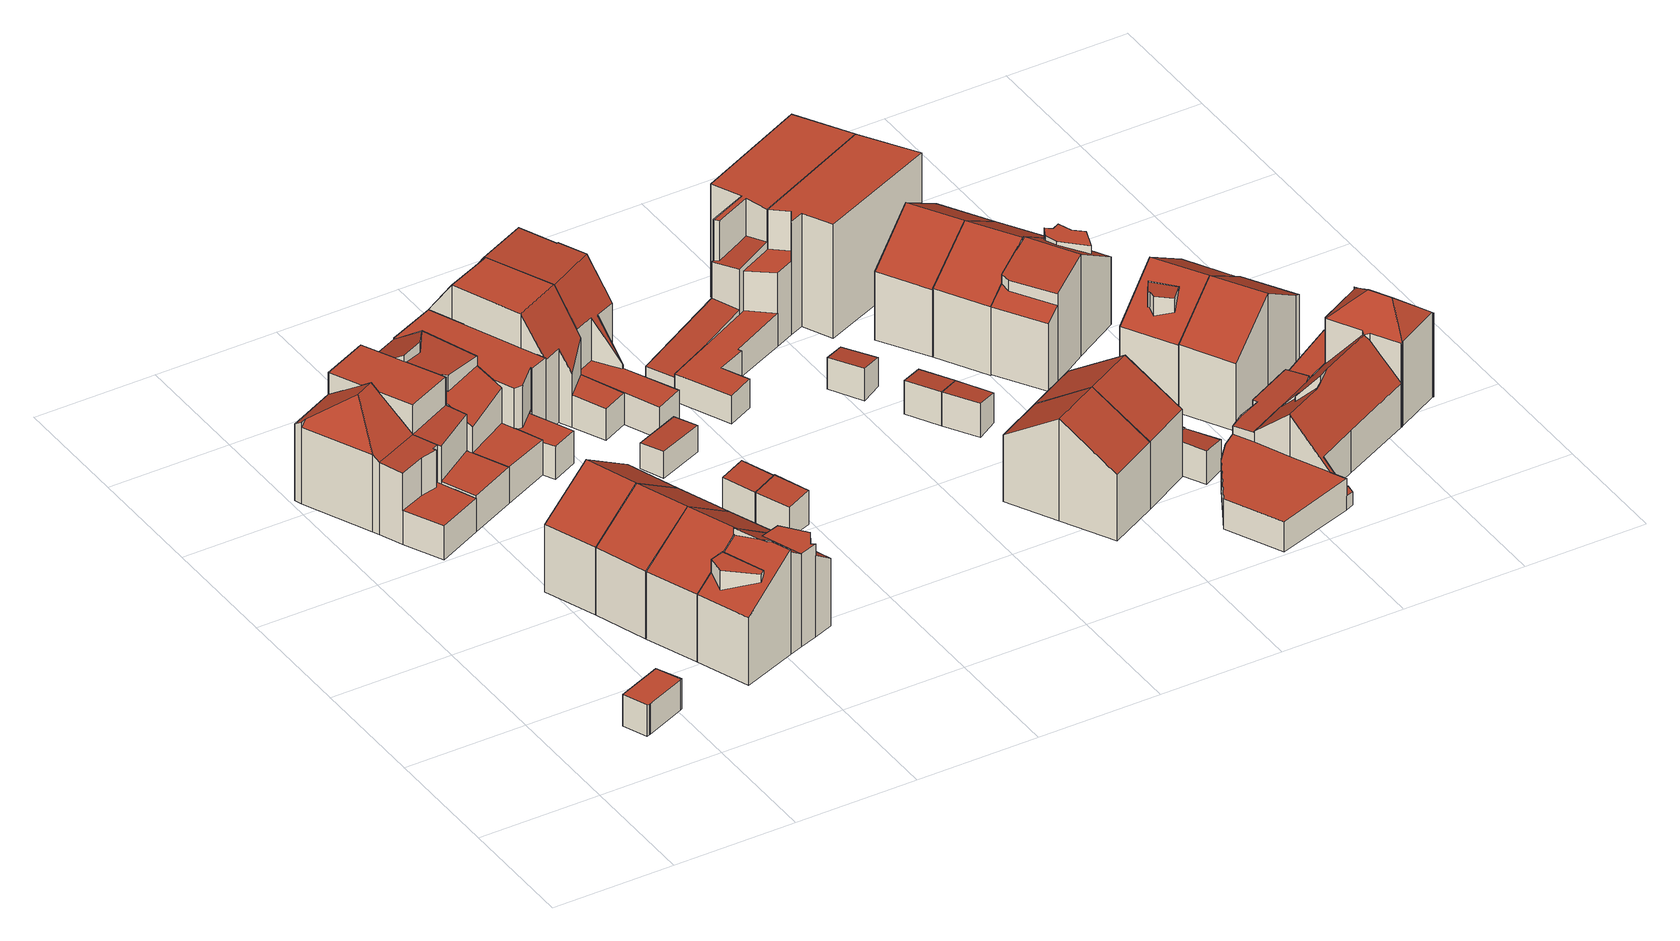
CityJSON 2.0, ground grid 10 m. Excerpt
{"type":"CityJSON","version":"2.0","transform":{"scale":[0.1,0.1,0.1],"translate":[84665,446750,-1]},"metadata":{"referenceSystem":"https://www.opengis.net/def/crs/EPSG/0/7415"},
"CityObjects":{
"building1":{"type":"Building","attributes":{"b3_dak_type":"horizontal","b3_h_dak_50p":2.85,"b3_h_dak_70p":2.86,"b3_h_dak_max":2.98,"b3_h_dak_min":2.68,"b3_h_maaiveld":0.184,"b3_kas_warenhuis":false,"b3_mutatie_ahn3_ahn4":false,"b3_opp_buitenmuur":33.25,"b3_opp_dak_plat":8.88,"b3_opp_dak_schuin":0,"b3_opp_grond":8.91,"b3_opp_scheidingsmuur":0,"b3_reconstructie_onvolledig":false,"b3_rmse_lod12":0.0403,"b3_rmse_lod13":0.0403,"b3_rmse_lod22":0.0388,"b3_val3dity_lod12":"[]","b3_val3dity_lod13":"[]","b3_val3dity_lod22":"[]","b3_volume_lod12":23.8,"b3_volume_lod13":23.8,"b3_volume_lod22":23.7,"geconstateerd":false,"oorspronkelijkbouwjaar":2006,"status":"Pand in gebruik"},"children":["building1-1"]},
"building1-1":{"type":"BuildingPart","parents":["building1"],"geometry":[{"type":"Solid","lod":"2.2","boundaries":[[[[0,1,2,3,4,5,6]],[[7,1,0,8]],[[8,0,6,9]],[[9,6,5,10]],[[10,5,4,11]],[[12,2,1,7]],[[11,4,3,13]],[[13,3,2,12]],[[13,12,7,8,9,10,11]]]],"semantics":{"surfaces":[{"type":"GroundSurface"},{"type":"WallSurface","on_footprint_edge":true},{"type":"RoofSurface"}],"values":[[0,1,1,1,1,1,1,1,2]]}}]},
"building2":{"type":"Building","attributes":{"b3_bag_bag_overlap":0,"b3_bouwlagen":2,"b3_dak_type":"slanted","b3_h_dak_50p":6.04,"b3_h_dak_70p":7.02,"b3_h_dak_max":8.99,"b3_h_dak_min":0.06,"b3_h_maaiveld":-0.164,"b3_kas_warenhuis":false,"b3_mutatie_ahn3_ahn4":false,"b3_opp_buitenmuur":60.5,"b3_opp_dak_plat":22.87,"b3_opp_dak_schuin":39.51,"b3_opp_grond":53.16,"b3_opp_scheidingsmuur":141.49,"b3_reconstructie_onvolledig":false,"b3_rmse_lod12":2.63,"b3_rmse_lod13":0.936,"b3_rmse_lod22":0.358,"b3_val3dity_lod12":"[]","b3_val3dity_lod13":"[]","b3_val3dity_lod22":"[]","b3_volume_lod12":389.96,"b3_volume_lod13":339.2,"b3_volume_lod22":320.71,"geconstateerd":false,"oorspronkelijkbouwjaar":1906,"status":"Pand in gebruik"},"children":["building2-1"]},
"building2-1":{"type":"BuildingPart","parents":["building2"],"geometry":[{"type":"Solid","lod":"2.2","boundaries":[[[[14,15,16,17,18,19,20,21,22,23,24]],[[25,16,15,26]],[[27,19,18,28]],[[28,18,17,29,30]],[[31,22,21,32]],[[33,23,22,31]],[[34,24,23,33]],[[35,20,19,27]],[[32,21,20,35,36]],[[29,17,16,25]],[[37,38,39,40]],[[41,42,43,44]],[[44,43,14,24,34]],[[36,35,45]],[[30,29,38,37]],[[40,39,42,41]],[[26,15,14,43]],[[45,35,27,46]],[[46,27,28,34,33]],[[45,46,33,31,32,36]],[[40,41,44,34,28,30,37]],[[26,43,42,39,38,29,25]]]],"semantics":{"surfaces":[{"type":"GroundSurface"},{"type":"WallSurface","on_footprint_edge":true},{"type":"WallSurface","on_footprint_edge":false},{"type":"RoofSurface"}],"values":[[0,1,1,1,1,1,1,1,1,1,2,2,1,2,2,2,1,3,3,3,3,3]]}}]},
"building3":{"type":"Building","attributes":{"b3_bag_bag_overlap":0,"b3_bouwlagen":3,"b3_dak_type":"slanted","b3_h_dak_50p":8.05,"b3_h_dak_70p":8.43,"b3_h_dak_max":9.01,"b3_h_dak_min":2.65,"b3_h_maaiveld":-0.17,"b3_kas_warenhuis":false,"b3_mutatie_ahn3_ahn4":false,"b3_opp_buitenmuur":84.27,"b3_opp_dak_plat":52.57,"b3_opp_dak_schuin":0.02,"b3_opp_grond":52.58,"b3_opp_scheidingsmuur":157.45,"b3_reconstructie_onvolledig":false,"b3_rmse_lod12":3.12,"b3_rmse_lod13":1.03,"b3_rmse_lod22":0.39,"b3_val3dity_lod12":"[]","b3_val3dity_lod13":"[]","b3_val3dity_lod22":"[]","b3_volume_lod12":452.33,"b3_volume_lod13":375.53,"b3_volume_lod22":353.62,"geconstateerd":false,"oorspronkelijkbouwjaar":1906,"status":"Pand in gebruik"},"children":["building3-1"]},
"building3-1":{"type":"BuildingPart","parents":["building3"],"geometry":[{"type":"Solid","lod":"2.2","boundaries":[[[[47,24,22,48,49,50,51,15]],[[52,15,51,53]],[[34,24,47,54,55]],[[55,54,56,57]],[[58,48,22,59]],[[59,22,24,34,60]],[[60,34,61,62]],[[53,51,50,56]],[[54,47,15,52]],[[62,61,63,64]],[[64,63,49,48,58]],[[57,56,50,49,63]],[[54,52,53,56]],[[64,58,59,60,62]],[[57,63,61,34,55]]]],"semantics":{"surfaces":[{"type":"GroundSurface"},{"type":"WallSurface","on_footprint_edge":true},{"type":"WallSurface","on_footprint_edge":false},{"type":"RoofSurface"}],"values":[[0,1,1,2,1,1,2,1,1,2,1,1,3,3,3]]}}]},
"building4":{"type":"Building","attributes":{"b3_bag_bag_overlap":0,"b3_bouwlagen":3,"b3_dak_type":"slanted","b3_h_dak_50p":7.47,"b3_h_dak_70p":8.12,"b3_h_dak_max":9.07,"b3_h_dak_min":5.94,"b3_h_maaiveld":0.174,"b3_kas_warenhuis":false,"b3_mutatie_ahn3_ahn4":false,"b3_opp_buitenmuur":121.78,"b3_opp_dak_plat":0,"b3_opp_dak_schuin":51.28,"b3_opp_grond":42.82,"b3_opp_scheidingsmuur":68.34,"b3_reconstructie_onvolledig":false,"b3_rmse_lod12":1.06,"b3_rmse_lod13":1.06,"b3_rmse_lod22":0.027,"b3_val3dity_lod12":"[]","b3_val3dity_lod13":"[]","b3_val3dity_lod22":"[]","b3_volume_lod12":338.82,"b3_volume_lod13":338.82,"b3_volume_lod22":313.89,"geconstateerd":false,"oorspronkelijkbouwjaar":1981,"status":"Pand in gebruik"},"children":["building4-1"]},
"building4-1":{"type":"BuildingPart","parents":["building4"],"geometry":[{"type":"Solid","lod":"2.2","boundaries":[[[[65,66,67,68,69,70]],[[71,68,67,72]],[[72,67,66,73]],[[74,65,70,75]],[[76,69,68,71]],[[75,70,69,76]],[[73,66,65,74]],[[73,76,71,72]],[[76,73,74,75]]]],"semantics":{"surfaces":[{"type":"GroundSurface"},{"type":"WallSurface","on_footprint_edge":true},{"type":"RoofSurface"}],"values":[[0,1,1,1,1,1,1,2,2]]}}]},
"building5":{"type":"Building","attributes":{"b3_bag_bag_overlap":0,"b3_bouwlagen":3,"b3_dak_type":"slanted","b3_h_dak_50p":7.49,"b3_h_dak_70p":8.13,"b3_h_dak_max":9.08,"b3_h_dak_min":5.9,"b3_h_maaiveld":0.19,"b3_kas_warenhuis":false,"b3_mutatie_ahn3_ahn4":false,"b3_opp_buitenmuur":52.97,"b3_opp_dak_plat":0,"b3_opp_dak_schuin":51.27,"b3_opp_grond":42.82,"b3_opp_scheidingsmuur":136.61,"b3_reconstructie_onvolledig":false,"b3_rmse_lod12":1.08,"b3_rmse_lod13":1.08,"b3_rmse_lod22":0.0274,"b3_val3dity_lod12":"[]","b3_val3dity_lod13":"[]","b3_val3dity_lod22":"[]","b3_volume_lod12":339.12,"b3_volume_lod13":339.12,"b3_volume_lod22":313.01,"geconstateerd":false,"oorspronkelijkbouwjaar":1981,"status":"Pand in gebruik"},"children":["building5-1"]},
"building5-1":{"type":"BuildingPart","parents":["building5"],"geometry":[{"type":"Solid","lod":"2.2","boundaries":[[[[77,78,70,69,68,79]],[[80,79,68,71]],[[71,68,69,76]],[[75,70,78,81]],[[76,69,70,75]],[[81,78,77,82]],[[82,77,79,80]],[[81,82,76,75]],[[82,80,71,76]]]],"semantics":{"surfaces":[{"type":"GroundSurface"},{"type":"WallSurface","on_footprint_edge":true},{"type":"RoofSurface"}],"values":[[0,1,1,1,1,1,1,2,2]]}}]},
"building6":{"type":"Building","attributes":{"b3_bag_bag_overlap":0,"b3_bouwlagen":3,"b3_dak_type":"slanted","b3_h_dak_50p":7.55,"b3_h_dak_70p":8.15,"b3_h_dak_max":9.09,"b3_h_dak_min":5.95,"b3_h_maaiveld":0.201,"b3_kas_warenhuis":false,"b3_mutatie_ahn3_ahn4":false,"b3_opp_buitenmuur":53.12,"b3_opp_dak_plat":0,"b3_opp_dak_schuin":51.29,"b3_opp_grond":42.82,"b3_opp_scheidingsmuur":136.39,"b3_reconstructie_onvolledig":false,"b3_rmse_lod12":1.08,"b3_rmse_lod13":1.08,"b3_rmse_lod22":0.0277,"b3_val3dity_lod12":"[]","b3_val3dity_lod13":"[]","b3_val3dity_lod22":"[]","b3_volume_lod12":340.23,"b3_volume_lod13":340.23,"b3_volume_lod22":312.98,"geconstateerd":false,"oorspronkelijkbouwjaar":1981,"status":"Pand in gebruik"},"children":["building6-1"]},
"building6-1":{"type":"BuildingPart","parents":["building6"],"geometry":[{"type":"Solid","lod":"2.2","boundaries":[[[[78,77,79,83,84,85]],[[86,83,79,80]],[[80,79,77,82]],[[81,78,85,87]],[[88,84,83,86]],[[87,85,84,88]],[[82,77,78,81]],[[82,88,86,80]],[[88,82,81,87]]]],"semantics":{"surfaces":[{"type":"GroundSurface"},{"type":"WallSurface","on_footprint_edge":true},{"type":"RoofSurface"}],"values":[[0,1,1,1,1,1,1,2,2]]}}]},
"building7":{"type":"Building","attributes":{"b3_bag_bag_overlap":0,"b3_bouwlagen":3,"b3_dak_type":"slanted","b3_h_dak_50p":8.18,"b3_h_dak_70p":8.24,"b3_h_dak_max":9.08,"b3_h_dak_min":5.95,"b3_h_maaiveld":0.225,"b3_kas_warenhuis":false,"b3_mutatie_ahn3_ahn4":false,"b3_opp_buitenmuur":137.54,"b3_opp_dak_plat":12.6,"b3_opp_dak_schuin":45.68,"b3_opp_grond":42.96,"b3_opp_scheidingsmuur":68.12,"b3_reconstructie_onvolledig":false,"b3_rmse_lod12":1.04,"b3_rmse_lod13":1.04,"b3_rmse_lod22":0.121,"b3_val3dity_lod12":"[]","b3_val3dity_lod13":"[]","b3_val3dity_lod22":"[]","b3_volume_lod12":344.14,"b3_volume_lod13":344.14,"b3_volume_lod22":322.99,"geconstateerd":false,"oorspronkelijkbouwjaar":1981,"status":"Pand in gebruik"},"children":["building7-1"]},
"building7-1":{"type":"BuildingPart","parents":["building7"],"geometry":[{"type":"Solid","lod":"2.2","boundaries":[[[[89,90,85,91,92,93,83,94,95,96]],[[97,90,89,98,99]],[[100,101,92,91,102,103]],[[104,93,92,101]],[[105,106,107,108]],[[87,85,90,97]],[[109,94,83,86]],[[110,95,94,109]],[[98,89,96,111]],[[111,96,95,110,112]],[[113,114,115]],[[116,104,115]],[[108,107,117,118]],[[86,83,93,104,116]],[[103,102,106,105]],[[102,91,85,87]],[[99,98,114,113]],[[118,117,101,100]],[[119,120,121]],[[112,110,122,123]],[[123,122,124,125]],[[125,124,120,119]],[[111,121,120,124,122,110,109,86,116,115,114,98]],[[101,117,107,106,102,87,97,99,113,115,104]],[[118,100,103,105,108]],[[121,111,112,123,125,119]]]],"semantics":{"surfaces":[{"type":"GroundSurface"},{"type":"WallSurface","on_footprint_edge":true},{"type":"WallSurface","on_footprint_edge":false},{"type":"RoofSurface"}],"values":[[0,1,1,1,2,1,1,1,1,1,2,2,2,1,2,1,2,2,2,2,2,2,3,3,3,3]]}}]},
"building8":{"type":"Building","attributes":{"b3_bag_bag_overlap":0,"b3_bouwlagen":3,"b3_dak_type":"slanted","b3_h_dak_50p":6.95,"b3_h_dak_70p":7.94,"b3_h_dak_max":9.01,"b3_h_dak_min":-0.04,"b3_h_maaiveld":-0.171,"b3_kas_warenhuis":false,"b3_mutatie_ahn3_ahn4":false,"b3_opp_buitenmuur":70.06,"b3_opp_dak_plat":13.61,"b3_opp_dak_schuin":41.9,"b3_opp_grond":52.61,"b3_opp_scheidingsmuur":149.38,"b3_reconstructie_onvolledig":false,"b3_rmse_lod12":2.86,"b3_rmse_lod13":0.984,"b3_rmse_lod22":0.411,"b3_val3dity_lod12":"[]","b3_val3dity_lod13":"[]","b3_val3dity_lod22":"[]","b3_volume_lod12":425.08,"b3_volume_lod13":360.08,"b3_volume_lod22":335.76,"geconstateerd":false,"oorspronkelijkbouwjaar":1906,"status":"Pand in gebruik"},"children":["building8-1"]},
"building8-1":{"type":"BuildingPart","parents":["building8"],"geometry":[{"type":"Solid","lod":"2.2","boundaries":[[[[126,127,128,129,130,51,131,132,133,48]],[[53,51,130,134]],[[135,131,51,53]],[[136,126,48,137]],[[137,48,133,138,139]],[[139,138,140,141]],[[134,130,129,142]],[[143,135,142,144]],[[145,146,147,148]],[[148,147,149,150]],[[141,140,151]],[[146,132,131,135,143]],[[150,149,152,153]],[[144,142,129,128,152]],[[138,133,132,146,145]],[[154,127,126,136]],[[153,152,128,127,154]],[[142,135,53,134]],[[144,152,149,147,146,143]],[[154,136,137,139,141,151]],[[153,154,151,140,138,145,148,150]]]],"semantics":{"surfaces":[{"type":"GroundSurface"},{"type":"WallSurface","on_footprint_edge":true},{"type":"WallSurface","on_footprint_edge":false},{"type":"RoofSurface"}],"values":[[0,1,1,1,1,2,1,2,2,2,2,1,2,1,1,1,1,3,3,3,3]]}}]},
"building9":{"type":"Building","attributes":{"b3_bag_bag_overlap":0,"b3_bouwlagen":2,"b3_dak_type":"multiple horizontal","b3_h_dak_50p":6.38,"b3_h_dak_70p":6.42,"b3_h_dak_max":7.84,"b3_h_dak_min":2.55,"b3_h_maaiveld":-0.168,"b3_kas_warenhuis":false,"b3_mutatie_ahn3_ahn4":false,"b3_opp_buitenmuur":74.34,"b3_opp_dak_plat":51.29,"b3_opp_dak_schuin":0,"b3_opp_grond":51.12,"b3_opp_scheidingsmuur":135.48,"b3_reconstructie_onvolledig":false,"b3_rmse_lod12":1.4,"b3_rmse_lod13":0.196,"b3_rmse_lod22":0.191,"b3_val3dity_lod12":"[]","b3_val3dity_lod13":"[]","b3_val3dity_lod22":"[]","b3_volume_lod12":336.6,"b3_volume_lod13":307.06,"b3_volume_lod22":305.46,"geconstateerd":false,"oorspronkelijkbouwjaar":1906,"status":"Pand in gebruik"},"children":["building9-1"]},
"building9-1":{"type":"BuildingPart","parents":["building9"],"geometry":[{"type":"Solid","lod":"2.2","boundaries":[[[[155,156,157,158,159,160,130,161,126]],[[162,156,155,163]],[[164,161,130,165]],[[166,164,167,168]],[[165,130,160,169]],[[169,160,159,170]],[[171,126,161,164,166]],[[170,159,158,172]],[[163,155,126,171]],[[173,174,157,156,162]],[[175,176,174,173]],[[172,158,157,174]],[[168,167,176,175]],[[176,167,164,165,169,170,172,174]],[[168,175,173,162,163,171,166]]]],"semantics":{"surfaces":[{"type":"GroundSurface"},{"type":"WallSurface","on_footprint_edge":true},{"type":"WallSurface","on_footprint_edge":false},{"type":"RoofSurface"}],"values":[[0,1,1,2,1,1,1,1,1,1,2,1,2,3,3]]}}]},
"building10":{"type":"Building","attributes":{"b3_bag_bag_overlap":0,"b3_bouwlagen":3,"b3_dak_type":"slanted","b3_h_dak_50p":9.26,"b3_h_dak_70p":9.39,"b3_h_dak_max":9.59,"b3_h_dak_min":2.42,"b3_h_maaiveld":-0.179,"b3_kas_warenhuis":false,"b3_mutatie_ahn3_ahn4":false,"b3_opp_buitenmuur":89.86,"b3_opp_dak_plat":32.04,"b3_opp_dak_schuin":33.55,"b3_opp_grond":50.25,"b3_opp_scheidingsmuur":164.34,"b3_reconstructie_onvolledig":false,"b3_rmse_lod12":2.77,"b3_rmse_lod13":1.14,"b3_rmse_lod22":0.11,"b3_val3dity_lod12":"[]","b3_val3dity_lod13":"[]","b3_val3dity_lod22":"[]","b3_volume_lod12":480.56,"b3_volume_lod13":428.43,"b3_volume_lod22":395.43,"geconstateerd":false,"oorspronkelijkbouwjaar":1906,"status":"Pand in gebruik"},"children":["building10-1"]},
"building10-1":{"type":"BuildingPart","parents":["building10"],"geometry":[{"type":"Solid","lod":"2.2","boundaries":[[[[177,156,178,179,155,180,181,182,183,184,185,186]],[[187,180,155,163]],[[188,181,180,187]],[[189,186,185,190]],[[191,192,183,182,193]],[[194,184,183,192]],[[190,185,184,194]],[[163,155,179,195]],[[195,179,178,196]],[[197,177,186,189,198]],[[198,189,192,191]],[[193,182,181,188]],[[196,178,156,199]],[[199,156,177,197]],[[195,188,187,163]],[[192,189,190,194]],[[193,188,195,196]],[[199,197,198,191,193,196]]]],"semantics":{"surfaces":[{"type":"GroundSurface"},{"type":"WallSurface","on_footprint_edge":true},{"type":"WallSurface","on_footprint_edge":false},{"type":"RoofSurface"}],"values":[[0,1,1,1,1,1,1,1,1,1,2,1,1,1,3,3,3,3]]}}]},
"building11":{"type":"Building","attributes":{"b3_bag_bag_overlap":0,"b3_dak_type":"horizontal","b3_h_dak_50p":2.91,"b3_h_dak_70p":2.97,"b3_h_dak_max":3.1,"b3_h_dak_min":2.61,"b3_h_maaiveld":0.037,"b3_kas_warenhuis":false,"b3_mutatie_ahn3_ahn4":false,"b3_opp_buitenmuur":22.93,"b3_opp_dak_plat":0,"b3_opp_dak_schuin":6.4,"b3_opp_grond":6.31,"b3_opp_scheidingsmuur":5.89,"b3_reconstructie_onvolledig":false,"b3_rmse_lod12":0.117,"b3_rmse_lod13":0.117,"b3_rmse_lod22":0.0472,"b3_val3dity_lod12":"[]","b3_val3dity_lod13":"[]","b3_val3dity_lod22":"[]","b3_volume_lod12":18.22,"b3_volume_lod13":18.22,"b3_volume_lod22":17.82,"geconstateerd":false,"oorspronkelijkbouwjaar":1981,"status":"Pand in gebruik"},"children":["building11-1"]},
"building11-1":{"type":"BuildingPart","parents":["building11"],"geometry":[{"type":"Solid","lod":"2.2","boundaries":[[[[200,201,202,203]],[[204,202,201,205]],[[206,203,202,204]],[[207,200,203,206]],[[205,201,200,207]],[[205,207,206,204]]]],"semantics":{"surfaces":[{"type":"GroundSurface"},{"type":"WallSurface","on_footprint_edge":true},{"type":"RoofSurface"}],"values":[[0,1,1,1,1,2]]}}]},
"building12":{"type":"Building","attributes":{"b3_bag_bag_overlap":0,"b3_dak_type":"horizontal","b3_h_dak_50p":2.89,"b3_h_dak_70p":2.95,"b3_h_dak_max":3.09,"b3_h_dak_min":2.62,"b3_h_maaiveld":0.057,"b3_kas_warenhuis":false,"b3_mutatie_ahn3_ahn4":false,"b3_opp_buitenmuur":22.6,"b3_opp_dak_plat":0,"b3_opp_dak_schuin":6.38,"b3_opp_grond":6.28,"b3_opp_scheidingsmuur":5.89,"b3_reconstructie_onvolledig":false,"b3_rmse_lod12":0.124,"b3_rmse_lod13":0.124,"b3_rmse_lod22":0.0333,"b3_val3dity_lod12":"[]","b3_val3dity_lod13":"[]","b3_val3dity_lod22":"[]","b3_volume_lod12":17.93,"b3_volume_lod13":17.93,"b3_volume_lod22":17.57,"geconstateerd":false,"oorspronkelijkbouwjaar":1981,"status":"Pand in gebruik"},"children":["building12-1"]},
"building12-1":{"type":"BuildingPart","parents":["building12"],"geometry":[{"type":"Solid","lod":"2.2","boundaries":[[[[208,209,210,211]],[[212,209,208,213]],[[213,208,211,214]],[[206,210,209,212]],[[214,211,210,206]],[[214,206,212,213]]]],"semantics":{"surfaces":[{"type":"GroundSurface"},{"type":"WallSurface","on_footprint_edge":true},{"type":"RoofSurface"}],"values":[[0,1,1,1,1,2]]}}]},
"building13":{"type":"Building","attributes":{"b3_dak_type":"horizontal","b3_h_dak_50p":2.25,"b3_h_dak_70p":2.27,"b3_h_dak_max":2.34,"b3_h_dak_min":2.13,"b3_h_maaiveld":0.016,"b3_kas_warenhuis":false,"b3_mutatie_ahn3_ahn4":false,"b3_opp_buitenmuur":26.86,"b3_opp_dak_plat":8.01,"b3_opp_dak_schuin":0,"b3_opp_grond":8,"b3_opp_scheidingsmuur":0,"b3_reconstructie_onvolledig":false,"b3_rmse_lod12":0.0355,"b3_rmse_lod13":0.0355,"b3_rmse_lod22":0.0233,"b3_val3dity_lod12":"[]","b3_val3dity_lod13":"[]","b3_val3dity_lod22":"[]","b3_volume_lod12":18.03,"b3_volume_lod13":18.03,"b3_volume_lod22":17.92,"geconstateerd":false,"oorspronkelijkbouwjaar":1979,"status":"Pand in gebruik"},"children":["building13-1"]},
"building13-1":{"type":"BuildingPart","parents":["building13"],"geometry":[{"type":"Solid","lod":"2.2","boundaries":[[[[215,216,217,218]],[[219,217,216,220]],[[221,218,217,219]],[[222,215,218,221]],[[220,216,215,222]],[[220,222,221,219]]]],"semantics":{"surfaces":[{"type":"GroundSurface"},{"type":"WallSurface","on_footprint_edge":true},{"type":"RoofSurface"}],"values":[[0,1,1,1,1,2]]}}]},
"building14":{"type":"Building","attributes":{"b3_bag_bag_overlap":0,"b3_bouwlagen":3,"b3_dak_type":"slanted","b3_h_dak_50p":9.15,"b3_h_dak_70p":9.33,"b3_h_dak_max":9.59,"b3_h_dak_min":2.31,"b3_h_maaiveld":-0.215,"b3_kas_warenhuis":false,"b3_mutatie_ahn3_ahn4":false,"b3_opp_buitenmuur":144.41,"b3_opp_dak_plat":41.32,"b3_opp_dak_schuin":32.77,"b3_opp_grond":59.16,"b3_opp_scheidingsmuur":134.84,"b3_reconstructie_onvolledig":false,"b3_rmse_lod12":3.58,"b3_rmse_lod13":0.974,"b3_rmse_lod22":0.0756,"b3_val3dity_lod12":"[]","b3_val3dity_lod13":"[]","b3_val3dity_lod22":"[]","b3_volume_lod12":564.39,"b3_volume_lod13":455.4,"b3_volume_lod22":425.59,"geconstateerd":false,"oorspronkelijkbouwjaar":1906,"status":"Pand in gebruik"},"children":["building14-1"]},
"building14-1":{"type":"BuildingPart","parents":["building14"],"geometry":[{"type":"Solid","lod":"2.2","boundaries":[[[[223,224,225,226,227,228,229,230,231,182,232,180,233,234]],[[235,230,229,236]],[[237,238,239,240]],[[240,239,241,242]],[[243,224,223,244]],[[245,225,224,243]],[[246,232,182,247]],[[187,180,232,246]],[[248,233,180,187]],[[249,227,226,250]],[[250,226,225,245]],[[251,234,233,248]],[[247,182,231,238,237]],[[244,223,234,251]],[[238,231,230,235]],[[236,229,228,252]],[[242,241,252,253]],[[253,252,228,227,249]],[[251,248,187,246]],[[244,251,246,247,245,243]],[[252,241,239,238,235,236]],[[253,249,250,245,247,237,240,242]]]],"semantics":{"surfaces":[{"type":"GroundSurface"},{"type":"WallSurface","on_footprint_edge":true},{"type":"WallSurface","on_footprint_edge":false},{"type":"RoofSurface"}],"values":[[0,1,2,2,1,1,1,1,1,1,1,1,1,1,1,1,2,1,3,3,3,3]]}}]},
"building15":{"type":"Building","attributes":{"b3_bag_bag_overlap":0,"b3_bouwlagen":3,"b3_dak_type":"slanted","b3_h_dak_50p":7.38,"b3_h_dak_70p":7.98,"b3_h_dak_max":8.85,"b3_h_dak_min":5.73,"b3_h_maaiveld":-0.027,"b3_kas_warenhuis":false,"b3_mutatie_ahn3_ahn4":false,"b3_opp_buitenmuur":53.01,"b3_opp_dak_plat":0,"b3_opp_dak_schuin":50.42,"b3_opp_grond":42.08,"b3_opp_scheidingsmuur":135.53,"b3_reconstructie_onvolledig":false,"b3_rmse_lod12":1.03,"b3_rmse_lod13":1.03,"b3_rmse_lod22":0.028,"b3_val3dity_lod12":"[]","b3_val3dity_lod13":"[]","b3_val3dity_lod22":"[]","b3_volume_lod12":334.78,"b3_volume_lod13":334.78,"b3_volume_lod22":307.58,"geconstateerd":false,"oorspronkelijkbouwjaar":1981,"status":"Pand in gebruik"},"children":["building15-1"]},
"building15-1":{"type":"BuildingPart","parents":["building15"],"geometry":[{"type":"Solid","lod":"2.2","boundaries":[[[[254,255,256,257,258,259]],[[260,256,255,261]],[[262,257,256,260]],[[263,259,258,264]],[[264,258,257,262]],[[265,254,259,263]],[[261,255,254,265]],[[265,263,264,262]],[[261,265,262,260]]]],"semantics":{"surfaces":[{"type":"GroundSurface"},{"type":"WallSurface","on_footprint_edge":true},{"type":"RoofSurface"}],"values":[[0,1,1,1,1,1,1,2,2]]}}]},
"building16":{"type":"Building","attributes":{"b3_dak_type":"horizontal","b3_h_dak_50p":2.7,"b3_h_dak_70p":2.76,"b3_h_dak_max":3,"b3_h_dak_min":2.44,"b3_h_maaiveld":0.079,"b3_kas_warenhuis":false,"b3_mutatie_ahn3_ahn4":false,"b3_opp_buitenmuur":26.54,"b3_opp_dak_plat":0,"b3_opp_dak_schuin":6.11,"b3_opp_grond":6.04,"b3_opp_scheidingsmuur":0,"b3_reconstructie_onvolledig":false,"b3_rmse_lod12":0.116,"b3_rmse_lod13":0.116,"b3_rmse_lod22":0.0552,"b3_val3dity_lod12":"[]","b3_val3dity_lod13":"[]","b3_val3dity_lod22":"[]","b3_volume_lod12":16.05,"b3_volume_lod13":16.05,"b3_volume_lod22":15.99,"geconstateerd":false,"oorspronkelijkbouwjaar":1981,"status":"Pand in gebruik"},"children":["building16-1"]},
"building16-1":{"type":"BuildingPart","parents":["building16"],"geometry":[{"type":"Solid","lod":"2.2","boundaries":[[[[266,267,268,269]],[[270,268,267,271]],[[272,269,268,270]],[[273,266,269,272]],[[271,267,266,273]],[[271,273,272,270]]]],"semantics":{"surfaces":[{"type":"GroundSurface"},{"type":"WallSurface","on_footprint_edge":true},{"type":"RoofSurface"}],"values":[[0,1,1,1,1,2]]}}]},
"building17":{"type":"Building","attributes":{"b3_bag_bag_overlap":0,"b3_dak_type":"horizontal","b3_h_dak_50p":2.73,"b3_h_dak_70p":2.79,"b3_h_dak_max":2.93,"b3_h_dak_min":2.57,"b3_h_maaiveld":0.03,"b3_kas_warenhuis":false,"b3_mutatie_ahn3_ahn4":false,"b3_opp_buitenmuur":21.6,"b3_opp_dak_plat":0,"b3_opp_dak_schuin":6.04,"b3_opp_grond":5.96,"b3_opp_scheidingsmuur":5.48,"b3_reconstructie_onvolledig":false,"b3_rmse_lod12":0.113,"b3_rmse_lod13":0.113,"b3_rmse_lod22":0.0133,"b3_val3dity_lod12":"[]","b3_val3dity_lod13":"[]","b3_val3dity_lod22":"[]","b3_volume_lod12":16.44,"b3_volume_lod13":16.44,"b3_volume_lod22":16.21,"geconstateerd":false,"oorspronkelijkbouwjaar":1981,"status":"Pand in gebruik"},"children":["building17-1"]},
"building17-1":{"type":"BuildingPart","parents":["building17"],"geometry":[{"type":"Solid","lod":"2.2","boundaries":[[[[274,275,276,277]],[[278,276,275,279]],[[280,277,276,278]],[[281,274,277,280]],[[279,275,274,281]],[[279,281,280,278]]]],"semantics":{"surfaces":[{"type":"GroundSurface"},{"type":"WallSurface","on_footprint_edge":true},{"type":"RoofSurface"}],"values":[[0,1,1,1,1,2]]}}]},
"building18":{"type":"Building","attributes":{"b3_bag_bag_overlap":0,"b3_bouwlagen":3,"b3_dak_type":"multiple horizontal","b3_h_dak_50p":9.6,"b3_h_dak_70p":9.63,"b3_h_dak_max":9.88,"b3_h_dak_min":1.92,"b3_h_maaiveld":-0.151,"b3_kas_warenhuis":false,"b3_mutatie_ahn3_ahn4":false,"b3_opp_buitenmuur":169.54,"b3_opp_dak_plat":53.99,"b3_opp_dak_schuin":28.33,"b3_opp_grond":81.56,"b3_opp_scheidingsmuur":245.76,"b3_reconstructie_onvolledig":false,"b3_rmse_lod12":3.72,"b3_rmse_lod13":0.247,"b3_rmse_lod22":0.0947,"b3_val3dity_lod12":"[]","b3_val3dity_lod13":"[]","b3_val3dity_lod22":"[]","b3_volume_lod12":798.36,"b3_volume_lod13":640.05,"b3_volume_lod22":631.48,"geconstateerd":false,"oorspronkelijkbouwjaar":1908,"status":"Pand in gebruik"},"children":["building18-1"]},
"building18-1":{"type":"BuildingPart","parents":["building18"],"geometry":[{"type":"Solid","lod":"2.2","boundaries":[[[[282,283,284,285,286,287,288,289,290,291]],[[292,288,287,293]],[[293,287,286,294]],[[294,286,285,295]],[[296,297,290,289,298]],[[299,291,290,297]],[[300,284,283,301,302]],[[303,282,291,299]],[[295,285,284,300,304]],[[304,300,305,306]],[[307,308,298,309]],[[309,298,289,288,292]],[[306,305,308,307]],[[302,301,297,296]],[[301,283,282,303]],[[306,307,309,292,293,294,295,304]],[[302,296,298,308,305,300]],[[301,303,299,297]]]],"semantics":{"surfaces":[{"type":"GroundSurface"},{"type":"WallSurface","on_footprint_edge":true},{"type":"WallSurface","on_footprint_edge":false},{"type":"RoofSurface"}],"values":[[0,1,1,1,1,1,1,1,1,2,2,1,2,2,1,3,3,3]]}}]},
"building19":{"type":"Building","attributes":{"b3_bag_bag_overlap":0,"b3_dak_type":"horizontal","b3_h_dak_50p":2.77,"b3_h_dak_70p":2.84,"b3_h_dak_max":2.95,"b3_h_dak_min":2.61,"b3_h_maaiveld":0.011,"b3_kas_warenhuis":false,"b3_mutatie_ahn3_ahn4":false,"b3_opp_buitenmuur":22.33,"b3_opp_dak_plat":0,"b3_opp_dak_schuin":6.21,"b3_opp_grond":6.12,"b3_opp_scheidingsmuur":5.48,"b3_reconstructie_onvolledig":false,"b3_rmse_lod12":0.109,"b3_rmse_lod13":0.109,"b3_rmse_lod22":0.0159,"b3_val3dity_lod12":"[]","b3_val3dity_lod13":"[]","b3_val3dity_lod22":"[]","b3_volume_lod12":17.2,"b3_volume_lod13":17.2,"b3_volume_lod22":16.84,"geconstateerd":false,"oorspronkelijkbouwjaar":1981,"status":"Pand in gebruik"},"children":["building19-1"]},
"building19-1":{"type":"BuildingPart","parents":["building19"],"geometry":[{"type":"Solid","lod":"2.2","boundaries":[[[[310,311,276,275]],[[312,311,310,313]],[[313,310,275,279]],[[278,276,311,312]],[[279,275,276,278]],[[279,278,312,313]]]],"semantics":{"surfaces":[{"type":"GroundSurface"},{"type":"WallSurface","on_footprint_edge":true},{"type":"RoofSurface"}],"values":[[0,1,1,1,1,2]]}}]},
"building20":{"type":"Building","attributes":{"b3_bag_bag_overlap":0,"b3_bouwlagen":3,"b3_dak_type":"multiple horizontal","b3_h_dak_50p":9.6,"b3_h_dak_70p":9.65,"b3_h_dak_max":10.06,"b3_h_dak_min":2.17,"b3_h_maaiveld":-0.107,"b3_kas_warenhuis":false,"b3_mutatie_ahn3_ahn4":false,"b3_opp_buitenmuur":268.97,"b3_opp_dak_plat":86.94,"b3_opp_dak_schuin":0,"b3_opp_grond":86.89,"b3_opp_scheidingsmuur":147.54,"b3_reconstructie_onvolledig":false,"b3_rmse_lod12":4.13,"b3_rmse_lod13":0.138,"b3_rmse_lod22":0.0869,"b3_val3dity_lod12":"[]","b3_val3dity_lod13":"[]","b3_val3dity_lod22":"[]","b3_volume_lod12":848.4,"b3_volume_lod13":638.68,"b3_volume_lod22":634.58,"geconstateerd":false,"oorspronkelijkbouwjaar":1908,"status":"Pand in gebruik"},"children":["building20-1"]},
"building20-1":{"type":"BuildingPart","parents":["building20"],"geometry":[{"type":"Solid","lod":"2.2","boundaries":[[[[314,289,288,315,316,317,318,319,320,321,322,323,324,291]],[[325,315,288,292]],[[326,323,322,327]],[[328,324,323,326]],[[329,314,291,330]],[[330,291,324,328]],[[331,316,315,325]],[[327,322,321,332]],[[332,321,320,333]],[[333,320,319,334]],[[335,317,316,331]],[[336,334,319,318,337]],[[338,337,318,317,335]],[[339,329,334,336]],[[292,288,289,340,309]],[[340,289,314,329,339]],[[341,342,337,338]],[[309,340,342,341]],[[334,329,330,328,326,327,332,333]],[[309,341,338,335,331,325,292]],[[342,340,339,336,337]]]],"semantics":{"surfaces":[{"type":"GroundSurface"},{"type":"WallSurface","on_footprint_edge":true},{"type":"WallSurface","on_footprint_edge":false},{"type":"RoofSurface"}],"values":[[0,1,1,1,1,1,1,1,1,1,1,1,1,2,1,1,2,2,3,3,3]]}}]},
"building21":{"type":"Building","attributes":{"b3_bag_bag_overlap":0,"b3_bouwlagen":3,"b3_dak_type":"slanted","b3_h_dak_50p":7.43,"b3_h_dak_70p":8.01,"b3_h_dak_max":8.87,"b3_h_dak_min":5.76,"b3_h_maaiveld":-0.002,"b3_kas_warenhuis":false,"b3_mutatie_ahn3_ahn4":false,"b3_opp_buitenmuur":100.69,"b3_opp_dak_plat":0,"b3_opp_dak_schuin":50.44,"b3_opp_grond":42.11,"b3_opp_scheidingsmuur":87.61,"b3_reconstructie_onvolledig":false,"b3_rmse_lod12":1.02,"b3_rmse_lod13":1.02,"b3_rmse_lod22":0.0299,"b3_val3dity_lod12":"[]","b3_val3dity_lod13":"[]","b3_val3dity_lod22":"[]","b3_volume_lod12":334.71,"b3_volume_lod13":334.71,"b3_volume_lod22":307.21,"geconstateerd":false,"oorspronkelijkbouwjaar":1981,"status":"Pand in gebruik"},"children":["building21-1"]},
"building21-1":{"type":"BuildingPart","parents":["building21"],"geometry":[{"type":"Solid","lod":"2.2","boundaries":[[[[343,344,255,254,259,345]],[[261,255,344,346]],[[265,254,255,261]],[[347,345,259,263]],[[263,259,254,265]],[[346,344,343,348]],[[348,343,345,347]],[[346,348,265,261]],[[348,347,263,265]]]],"semantics":{"surfaces":[{"type":"GroundSurface"},{"type":"WallSurface","on_footprint_edge":true},{"type":"RoofSurface"}],"values":[[0,1,1,1,1,1,1,2,2]]}}]},
"building22":{"type":"Building","attributes":{"b3_bag_bag_overlap":0,"b3_dak_type":"horizontal","b3_h_dak_50p":2.79,"b3_h_dak_70p":2.87,"b3_h_dak_max":3.02,"b3_h_dak_min":2.65,"b3_h_maaiveld":0.136,"b3_kas_warenhuis":false,"b3_mutatie_ahn3_ahn4":false,"b3_opp_buitenmuur":12.55,"b3_opp_dak_plat":0,"b3_opp_dak_schuin":5.76,"b3_opp_grond":5.69,"b3_opp_scheidingsmuur":13.37,"b3_reconstructie_onvolledig":false,"b3_rmse_lod12":0.114,"b3_rmse_lod13":0.114,"b3_rmse_lod22":0.0373,"b3_val3dity_lod12":"[]","b3_val3dity_lod13":"[]","b3_val3dity_lod22":"[]","b3_volume_lod12":15.56,"b3_volume_lod13":15.56,"b3_volume_lod22":15.26,"geconstateerd":false,"oorspronkelijkbouwjaar":1981,"status":"Pand in gebruik"},"children":["building22-1"]},
"building22-1":{"type":"BuildingPart","parents":["building22"],"geometry":[{"type":"Solid","lod":"2.2","boundaries":[[[[349,350,351,352]],[[353,351,350,354]],[[355,352,351,353]],[[356,349,352,355]],[[354,350,349,356]],[[354,356,355,353]]]],"semantics":{"surfaces":[{"type":"GroundSurface"},{"type":"WallSurface","on_footprint_edge":true},{"type":"RoofSurface"}],"values":[[0,1,1,1,1,2]]}}]},
"building23":{"type":"Building","attributes":{"b3_bag_bag_overlap":0,"b3_dak_type":"horizontal","b3_h_dak_50p":2.82,"b3_h_dak_70p":2.89,"b3_h_dak_max":2.99,"b3_h_dak_min":2.67,"b3_h_maaiveld":0.174,"b3_kas_warenhuis":false,"b3_mutatie_ahn3_ahn4":false,"b3_opp_buitenmuur":7.53,"b3_opp_dak_plat":0,"b3_opp_dak_schuin":6.24,"b3_opp_grond":6.16,"b3_opp_scheidingsmuur":19.28,"b3_reconstructie_onvolledig":false,"b3_rmse_lod12":0.11,"b3_rmse_lod13":0.11,"b3_rmse_lod22":0.0107,"b3_val3dity_lod12":"[]","b3_val3dity_lod13":"[]","b3_val3dity_lod22":"[]","b3_volume_lod12":16.65,"b3_volume_lod13":16.65,"b3_volume_lod22":16.31,"geconstateerd":false,"oorspronkelijkbouwjaar":1981,"status":"Pand in gebruik"},"children":["building23-1"]},
"building23-1":{"type":"BuildingPart","parents":["building23"],"geometry":[{"type":"Solid","lod":"2.2","boundaries":[[[[357,358,359,360]],[[361,359,358,362]],[[353,360,359,361]],[[354,357,360,353]],[[362,358,357,354]],[[362,354,353,361]]]],"semantics":{"surfaces":[{"type":"GroundSurface"},{"type":"WallSurface","on_footprint_edge":true},{"type":"RoofSurface"}],"values":[[0,1,1,1,1,2]]}}]},
"building24":{"type":"Building","attributes":{"b3_bag_bag_overlap":0,"b3_dak_type":"horizontal","b3_h_dak_50p":2.82,"b3_h_dak_70p":2.88,"b3_h_dak_max":3,"b3_h_dak_min":2.66,"b3_h_maaiveld":0.135,"b3_kas_warenhuis":false,"b3_mutatie_ahn3_ahn4":false,"b3_opp_buitenmuur":18.71,"b3_opp_dak_plat":0,"b3_opp_dak_schuin":6.2,"b3_opp_grond":6.11,"b3_opp_scheidingsmuur":8.29,"b3_reconstructie_onvolledig":false,"b3_rmse_lod12":0.108,"b3_rmse_lod13":0.108,"b3_rmse_lod22":0.0144,"b3_val3dity_lod12":"[]","b3_val3dity_lod13":"[]","b3_val3dity_lod22":"[]","b3_volume_lod12":16.72,"b3_volume_lod13":16.72,"b3_volume_lod22":16.39,"geconstateerd":false,"oorspronkelijkbouwjaar":1981,"status":"Pand in gebruik"},"children":["building24-1"]},
"building24-1":{"type":"BuildingPart","parents":["building24"],"geometry":[{"type":"Solid","lod":"2.2","boundaries":[[[[363,364,365,366,367]],[[368,364,363,369]],[[369,363,367,370]],[[361,365,364,368]],[[371,366,365,361]],[[370,367,366,371]],[[370,371,361,368,369]]]],"semantics":{"surfaces":[{"type":"GroundSurface"},{"type":"WallSurface","on_footprint_edge":true},{"type":"RoofSurface"}],"values":[[0,1,1,1,1,1,2]]}}]},
"building25":{"type":"Building","attributes":{"b3_bag_bag_overlap":0,"b3_bouwlagen":3,"b3_dak_type":"slanted","b3_h_dak_50p":7.27,"b3_h_dak_70p":7.91,"b3_h_dak_max":8.86,"b3_h_dak_min":5.72,"b3_h_maaiveld":-0.089,"b3_kas_warenhuis":false,"b3_mutatie_ahn3_ahn4":false,"b3_opp_buitenmuur":122.95,"b3_opp_dak_plat":0,"b3_opp_dak_schuin":51.46,"b3_opp_grond":43.02,"b3_opp_scheidingsmuur":68.62,"b3_reconstructie_onvolledig":false,"b3_rmse_lod12":1.06,"b3_rmse_lod13":1.06,"b3_rmse_lod22":0.0318,"b3_val3dity_lod12":"[]","b3_val3dity_lod13":"[]","b3_val3dity_lod22":"[]","b3_volume_lod12":342.49,"b3_volume_lod13":342.49,"b3_volume_lod22":317.26,"geconstateerd":false,"oorspronkelijkbouwjaar":1981,"status":"Pand in gebruik"},"children":["building25-1"]},
"building25-1":{"type":"BuildingPart","parents":["building25"],"geometry":[{"type":"Solid","lod":"2.2","boundaries":[[[[372,373,374,375,376,377]],[[378,375,374,379]],[[379,374,373,380]],[[381,372,377,382]],[[383,376,375,378]],[[382,377,376,383]],[[380,373,372,381]],[[383,378,379,380]],[[380,381,382,383]]]],"semantics":{"surfaces":[{"type":"GroundSurface"},{"type":"WallSurface","on_footprint_edge":true},{"type":"RoofSurface"}],"values":[[0,1,1,1,1,1,1,2,2]]}}]},
"building26":{"type":"Building","attributes":{"b3_bag_bag_overlap":0,"b3_bouwlagen":3,"b3_dak_type":"slanted","b3_h_dak_50p":7.33,"b3_h_dak_70p":7.96,"b3_h_dak_max":8.86,"b3_h_dak_min":5.77,"b3_h_maaiveld":-0.068,"b3_kas_warenhuis":false,"b3_mutatie_ahn3_ahn4":false,"b3_opp_buitenmuur":54.29,"b3_opp_dak_plat":0,"b3_opp_dak_schuin":51.38,"b3_opp_grond":42.97,"b3_opp_scheidingsmuur":137.03,"b3_reconstructie_onvolledig":false,"b3_rmse_lod12":1.05,"b3_rmse_lod13":1.05,"b3_rmse_lod22":0.0269,"b3_val3dity_lod12":"[]","b3_val3dity_lod13":"[]","b3_val3dity_lod22":"[]","b3_volume_lod12":342.73,"b3_volume_lod13":342.73,"b3_volume_lod22":316.58,"geconstateerd":false,"oorspronkelijkbouwjaar":1981,"status":"Pand in gebruik"},"children":["building26-1"]},
"building26-1":{"type":"BuildingPart","parents":["building26"],"geometry":[{"type":"Solid","lod":"2.2","boundaries":[[[[377,376,375,384,385,386]],[[387,384,375,378]],[[378,375,376,383]],[[388,377,386,389]],[[390,385,384,387]],[[389,386,385,390]],[[383,376,377,388]],[[390,387,378,383]],[[383,388,389,390]]]],"semantics":{"surfaces":[{"type":"GroundSurface"},{"type":"WallSurface","on_footprint_edge":true},{"type":"RoofSurface"}],"values":[[0,1,1,1,1,1,1,2,2]]}}]},
"building27":{"type":"Building","attributes":{"b3_bag_bag_overlap":0,"b3_bouwlagen":3,"b3_dak_type":"slanted","b3_h_dak_50p":7.99,"b3_h_dak_70p":8.05,"b3_h_dak_max":8.89,"b3_h_dak_min":5.72,"b3_h_maaiveld":-0.03,"b3_kas_warenhuis":false,"b3_mutatie_ahn3_ahn4":false,"b3_opp_buitenmuur":138.42,"b3_opp_dak_plat":4.71,"b3_opp_dak_schuin":48.83,"b3_opp_grond":42.96,"b3_opp_scheidingsmuur":68.41,"b3_reconstructie_onvolledig":false,"b3_rmse_lod12":0.923,"b3_rmse_lod13":0.923,"b3_rmse_lod22":0.155,"b3_val3dity_lod12":"[]","b3_val3dity_lod13":"[]","b3_val3dity_lod22":"[]","b3_volume_lod12":346.64,"b3_volume_lod13":346.64,"b3_volume_lod22":326.08,"geconstateerd":false,"oorspronkelijkbouwjaar":1981,"status":"Pand in gebruik"},"children":["building27-1"]},
"building27-1":{"type":"BuildingPart","parents":["building27"],"geometry":[{"type":"Solid","lod":"2.2","boundaries":[[[[391,392,393,394,395,396,397,398]],[[399,394,393,400]],[[401,402,400,403]],[[404,396,395,389]],[[405,397,396,404,406]],[[389,395,394,399]],[[407,391,398,387]],[[387,398,397,405]],[[408,392,391,407]],[[403,400,393,392,408]],[[406,404,402,401]],[[409,410,411,412]],[[413,414,410,409]],[[415,416,417,418]],[[412,411,419,420]],[[418,417,421,422]],[[422,421,414,413]],[[420,419,423,424]],[[424,423,416,415]],[[408,407,387,405],[416,423,419,411,410,414,421,417]],[[406,401,403,408,405]],[[402,404,389,399,400]],[[424,415,418,422,413,409,412,420]]]],"semantics":{"surfaces":[{"type":"GroundSurface"},{"type":"WallSurface","on_footprint_edge":true},{"type":"WallSurface","on_footprint_edge":false},{"type":"RoofSurface"}],"values":[[0,1,2,1,1,1,1,1,1,1,2,2,2,2,2,2,2,2,2,3,3,3,3]]}}]},
"building28":{"type":"Building","attributes":{"b3_bouwlagen":2,"b3_dak_type":"slanted","b3_h_dak_50p":3.18,"b3_h_dak_70p":5.15,"b3_h_dak_max":9,"b3_h_dak_min":2.14,"b3_h_maaiveld":-0.17,"b3_kas_warenhuis":false,"b3_mutatie_ahn3_ahn4":false,"b3_opp_buitenmuur":272.95,"b3_opp_dak_plat":83.25,"b3_opp_dak_schuin":133.78,"b3_opp_grond":172.14,"b3_opp_scheidingsmuur":0,"b3_reconstructie_onvolledig":false,"b3_rmse_lod12":2.11,"b3_rmse_lod13":1.38,"b3_rmse_lod22":0.119,"b3_val3dity_lod12":"[]","b3_val3dity_lod13":"[]","b3_val3dity_lod22":"[]","b3_volume_lod12":888.95,"b3_volume_lod13":859.88,"b3_volume_lod22":758.96,"geconstateerd":false,"oorspronkelijkbouwjaar":1938,"status":"Pand in gebruik"},"children":["building28-1"]},
"building28-1":{"type":"BuildingPart","parents":["building28"],"geometry":[{"type":"Solid","lod":"2.2","boundaries":[[[[425,426,427,428,429,430,431,432,433,434,435,436,437,438,439,440,441,442,443,444,445,446,447,448]],[[449,434,433,450]],[[450,433,432,451]],[[452,437,436,453]],[[454,455,429,428,456]],[[451,432,431,457]],[[457,431,430,458]],[[459,444,443,460]],[[460,443,442,461]],[[462,463,464,465,466]],[[466,465,467]],[[468,425,448,469]],[[470,446,445,471]],[[472,439,438,473]],[[473,438,437,452]],[[469,448,447,463,462]],[[458,430,429,455]],[[474,441,440,475,476]],[[476,475,477,478]],[[475,440,439,472]],[[479,478,480]],[[480,478,477,481,482]],[[483,435,434,449]],[[484,485,455,454]],[[486,487,471,488]],[[488,471,445,444,459]],[[463,447,446,470]],[[489,490,491]],[[490,492,493]],[[494,495,496,497]],[[456,428,427,498]],[[465,464,499,500,501]],[[501,500,495,494]],[[502,503,504]],[[505,506,507,502]],[[498,427,426,508]],[[503,502,507,487,486]],[[500,499,506,505]],[[461,442,441,474]],[[509,510,511]],[[510,509,512,513]],[[513,512,492,490,489]],[[514,485,484]],[[497,496,514]],[[508,426,425,468]],[[453,436,435,483,515]],[[515,483,516]],[[482,481,516]],[[506,499,464,463,470,471,487,507]],[[517,467,465,501,494]],[[461,474,476,478,479,504,503,486,488,459,460]],[[492,512,509,511,479,480,482,493]],[[514,496,495,500,505,502,504,479,511,510,513,489,491]],[[497,514,484,454,456,518,517,494]],[[508,518,456,498]],[[508,468,469,462,466,467,517,518]],[[515,516,481,477,475,472,473,452,453]],[[482,516,483,449,450,451,457,458,455,485,514,491,490,493]]]],"semantics":{"surfaces":[{"type":"GroundSurface"},{"type":"WallSurface","on_footprint_edge":true},{"type":"WallSurface","on_footprint_edge":false},{"type":"RoofSurface"}],"values":[[0,1,1,1,1,1,1,1,1,2,2,1,1,1,1,1,1,1,2,1,2,2,1,2,2,1,1,2,2,2,1,2,2,2,2,1,2,2,1,2,2,2,2,2,1,1,2,2,3,3,3,3,3,3,3,3,3,3]]}}]},
"building29":{"type":"Building","attributes":{"b3_bag_bag_overlap":0,"b3_bouwlagen":3,"b3_dak_type":"slanted","b3_h_dak_50p":7.4,"b3_h_dak_70p":8.14,"b3_h_dak_max":8.88,"b3_h_dak_min":5.66,"b3_h_maaiveld":-0.119,"b3_kas_warenhuis":false,"b3_mutatie_ahn3_ahn4":false,"b3_opp_buitenmuur":130.79,"b3_opp_dak_plat":0,"b3_opp_dak_schuin":56.1,"b3_opp_grond":43.78,"b3_opp_scheidingsmuur":69.21,"b3_reconstructie_onvolledig":false,"b3_rmse_lod12":1.21,"b3_rmse_lod13":1.21,"b3_rmse_lod22":0.0545,"b3_val3dity_lod12":"[]","b3_val3dity_lod13":"[]","b3_val3dity_lod22":"[]","b3_volume_lod12":363.35,"b3_volume_lod13":363.35,"b3_volume_lod22":328.13,"geconstateerd":false,"oorspronkelijkbouwjaar":1981,"status":"Pand in gebruik"},"children":["building29-1"]},
"building29-1":{"type":"BuildingPart","parents":["building29"],"geometry":[{"type":"Solid","lod":"2.2","boundaries":[[[[519,520,521,522,523,524]],[[525,522,521,526]],[[527,519,524,528]],[[529,530,531,532]],[[532,531,533,534]],[[535,536,537,538]],[[539,540,536,535]],[[534,533,541,542]],[[543,523,522,525]],[[528,524,523,543]],[[526,521,520,544]],[[542,541,540,539]],[[538,537,530,529]],[[544,520,519,527]],[[526,544,543,525]],[[538,529,532,534,542,539,535]],[[544,527,528,543],[537,536,540,541,533,531,530]]]],"semantics":{"surfaces":[{"type":"GroundSurface"},{"type":"WallSurface","on_footprint_edge":true},{"type":"WallSurface","on_footprint_edge":false},{"type":"RoofSurface"}],"values":[[0,1,1,2,2,2,2,2,1,1,1,2,2,1,3,3,3]]}}]},
"building30":{"type":"Building","attributes":{"b3_bag_bag_overlap":0,"b3_bouwlagen":3,"b3_dak_type":"slanted","b3_h_dak_50p":7.33,"b3_h_dak_70p":7.95,"b3_h_dak_max":8.88,"b3_h_dak_min":5.74,"b3_h_maaiveld":-0.144,"b3_kas_warenhuis":false,"b3_mutatie_ahn3_ahn4":false,"b3_opp_buitenmuur":124.74,"b3_opp_dak_plat":0,"b3_opp_dak_schuin":52.19,"b3_opp_grond":43.55,"b3_opp_scheidingsmuur":69.21,"b3_reconstructie_onvolledig":false,"b3_rmse_lod12":1.02,"b3_rmse_lod13":1.02,"b3_rmse_lod22":0.0317,"b3_val3dity_lod12":"[]","b3_val3dity_lod13":"[]","b3_val3dity_lod22":"[]","b3_volume_lod12":348.23,"b3_volume_lod13":348.23,"b3_volume_lod22":324.04,"geconstateerd":false,"oorspronkelijkbouwjaar":1981,"status":"Pand in gebruik"},"children":["building30-1"]},
"building30-1":{"type":"BuildingPart","parents":["building30"],"geometry":[{"type":"Solid","lod":"2.2","boundaries":[[[[524,523,522,545,546,547,548]],[[549,547,546,550]],[[550,546,545,551]],[[543,523,524,552]],[[553,548,547,549]],[[552,524,548,553]],[[554,522,523,543]],[[551,545,522,554]],[[552,553,549,543]],[[551,554,543,549,550]]]],"semantics":{"surfaces":[{"type":"GroundSurface"},{"type":"WallSurface","on_footprint_edge":true},{"type":"RoofSurface"}],"values":[[0,1,1,1,1,1,1,1,2,2]]}}]}
},
"vertices":[
[63,39,12],[55,59,12],[92,75,12],[101,55,12],[99,54,12],[66,40,12],[65,40,12],[55,59,39],[63,39,39],[65,40,38],[66,40,38],[99,54,38],[92,75,38],[101,55,38],
[80,350,8],[93,319,8],[56,302,8],[41,333,8],[33,352,8],[31,357,8],[6,412,8],[4,418,8],[42,435,8],[57,402,8],[71,369,8],[56,302,37],[93,319,37],[31,357,74],[33,352,70],[41,333,37],[41,333,69],[42,435,75],[4,418,74],[57,402,100],[71,369,70],[6,412,74],[6,412,78],[62,342,69],[62,342,37],[76,345,37],[76,345,69],[75,348,69],[75,348,37],[80,350,37],[80,350,69],[10,414,78],[42,395,99],
[81,347,8],[79,452,8],[109,386,8],[116,370,8],[131,337,8],[93,319,39],[131,337,39],[81,347,39],[81,347,69],[116,370,39],[116,370,70],[79,452,94],[42,435,94],[71,369,95],[108,386,71],[108,386,95],[109,386,71],[109,386,95],
[93,227,12],[137,243,12],[181,259,12],[196,216,12],[152,200,12],[109,184,12],[196,216,70],[181,259,70],[137,243,100],[93,227,70],[109,184,70],[152,200,100],
[168,157,12],[124,141,12],[212,173,12],[212,173,70],[124,141,70],[168,157,100],
[228,130,12],[183,114,12],[140,98,12],[228,130,70],[140,98,70],[183,114,101],
[201,72,12],[156,55,12],[155,104,12],[167,108,12],[179,113,12],[243,87,12],[227,81,12],[212,76,12],[156,55,70],[201,72,100],[201,72,102],[167,108,91],[167,108,89],[155,104,80],[155,104,91],[179,113,98],[153,88,92],[153,88,75],[175,69,85],[175,69,92],[243,87,70],[227,81,82],[212,76,92],[227,81,92],[195,88,102],[195,88,100],[190,95,101],[179,113,104],[179,72,89],[179,72,92],[216,114,92],[216,114,81],[200,109,92],[224,83,83],[224,83,92],[231,95,76],[231,95,92],
[117,470,8],[127,448,8],[146,405,8],[155,386,8],[169,354,8],[118,365,8],[106,393,8],[94,418,8],[169,354,38],[118,365,39],[117,470,74],[79,452,75],[94,418,93],[94,418,100],[112,426,91],[112,426,100],[155,386,39],[118,365,61],[155,386,69],[106,393,91],[106,393,77],[112,396,78],[112,396,90],[115,393,76],[115,393,90],[126,447,91],[146,405,80],[146,405,88],[127,448,91],
[156,487,8],[197,396,8],[182,390,8],[179,388,8],[195,355,8],[174,345,8],[159,376,8],[197,396,73],[156,487,75],[159,376,37],[169,354,36],[159,376,73],[166,376,37],[166,376,73],[174,345,36],[195,355,36],[117,470,75],[179,388,37],[182,390,73],[182,390,37],[182,392,73],[182,392,37],
[212,403,8],[188,415,8],[164,469,8],[193,504,8],[202,485,8],[226,432,8],[235,411,8],[250,377,8],[229,367,8],[217,393,8],[193,504,74],[202,485,104],[217,393,36],[229,367,35],[235,411,67],[235,411,36],[226,432,104],[250,377,35],[164,469,104],[188,415,103],[212,403,71],[217,393,54],[197,396,71],
[254,251,10],[274,258,10],[284,230,10],[264,223,10],[284,230,40],[274,258,40],[264,223,37],[254,251,37],
[295,202,11],[275,195,11],[264,223,11],[284,230,11],[275,195,37],[295,202,40],[284,230,41],
[267,338,10],[275,319,10],[238,304,10],[230,323,10],[238,304,33],[275,319,33],[230,323,32],[267,338,32],
[253,473,8],[254,473,8],[264,451,8],[273,431,8],[256,423,8],[265,403,8],[285,360,8],[262,349,8],[234,414,8],[201,487,8],[231,522,8],[240,503,8],[262,349,35],[285,360,35],[234,414,73],[234,414,36],[250,422,36],[250,422,73],[264,403,35],[264,403,39],[254,473,105],[253,473,105],[264,451,105],[201,487,103],[226,432,103],[231,522,73],[256,423,72],[273,431,71],[240,503,105],[265,403,35],[265,403,38],
[488,136,10],[510,94,10],[470,73,10],[448,115,10],[427,156,10],[466,177,10],[470,73,67],[510,94,68],[448,115,98],[466,177,67],[427,156,67],[488,136,98],
[409,346,11],[424,320,11],[407,310,11],[392,336,11],[407,310,39],[424,320,36],[392,336,38],[409,346,35],
[441,293,10],[456,268,10],[438,257,10],[423,283,10],[438,257,39],[456,268,36],[423,283,39],[441,293,36],
[284,404,9],[359,438,9],[361,439,9],[393,453,9],[382,477,9],[474,519,9],[500,475,9],[400,430,9],[368,415,9],[294,381,9],[500,475,107],[474,519,107],[382,477,106],[393,453,106],[368,415,75],[368,415,40],[400,430,78],[294,381,30],[361,439,71],[359,438,40],[359,438,71],[284,404,29],[361,439,106],[364,435,72],[364,435,106],[394,449,106],[394,449,74],[400,430,106],
[471,241,10],[454,231,10],[454,231,39],[471,241,36],
[372,417,9],[527,430,9],[429,389,9],[418,413,9],[406,408,9],[391,401,9],[346,381,9],[347,378,9],[325,369,9],[335,347,9],[314,337,9],[527,430,108],[335,347,34],[325,369,34],[314,337,33],[372,417,37],[294,381,33],[429,389,107],[347,378,35],[346,381,35],[391,401,37],[418,413,106],[391,401,72],[406,408,72],[406,408,106],[372,417,71],[400,430,72],[413,419,106],[413,419,72],
[528,157,10],[550,116,10],[506,198,10],[550,116,68],[506,198,68],[528,157,98],
[536,186,11],[549,161,11],[531,151,11],[518,176,11],[531,151,40],[549,161,37],[518,176,40],[536,186,36],
[549,161,12],[563,134,12],[545,125,12],[531,151,12],[545,125,40],[563,134,37],
[559,98,11],[550,116,11],[545,125,11],[563,134,11],[577,108,11],[550,116,40],[559,98,40],[577,108,37],[563,134,36],
[453,372,9],[493,396,9],[533,420,9],[557,380,9],[517,356,9],[477,333,9],[557,380,68],[533,420,68],[493,396,98],[453,372,68],[477,333,67],[517,356,98],
[581,341,9],[541,317,9],[500,293,9],[581,341,68],[477,333,68],[500,293,68],[541,317,98],
[604,301,10],[566,279,10],[535,260,10],[524,254,10],[500,293,10],[514,301,10],[543,319,10],[581,341,10],[524,254,68],[535,260,76],[515,293,85],[515,293,76],[535,260,86],[514,301,78],[543,319,97],[514,301,86],[604,301,68],[566,279,97],[562,320,90],[562,320,86],[565,310,87],[565,310,90],[566,329,90],[566,329,80],[581,317,90],[581,317,76],[577,328,75],[577,328,90],[583,293,83],[583,293,90],[571,325,79],[571,325,90],[589,310,74],[589,310,90],
[753,110,8],[752,110,8],[716,91,8],[715,90,8],[714,90,8],[655,61,8],[623,45,8],[630,29,8],[634,30,8],[636,27,8],[629,24,8],[565,3,8],[543,49,8],[566,90,8],[578,104,8],[589,112,8],[601,120,8],[620,129,8],[618,133,8],[656,153,8],[658,154,8],[710,187,8],[723,165,8],[724,163,8],[636,27,19],[634,30,23],[630,29,24],[543,49,34],[565,3,34],[714,90,80],[714,90,46],[715,90,80],[623,45,43],[655,61,44],[656,153,40],[618,133,41],[620,129,41],[723,165,80],[723,165,36],[721,165,36],[721,165,79],[721,165,81],[722,163,81],[753,110,80],[724,163,80],[710,187,35],[658,154,36],[578,104,35],[566,90,35],[601,120,42],[589,112,35],[589,112,42],[597,96,35],[597,96,43],[629,114,42],[597,96,44],[609,68,35],[609,68,71],[629,24,20],[702,112,80],[702,112,74],[667,138,41],[667,138,36],[658,154,40],[646,87,79],[646,87,74],[656,95,76],[646,87,71],[639,82,72],[685,144,80],[685,144,41],[699,118,76],[699,118,80],[716,91,80],[685,145,36],[685,145,41],[685,145,80],[667,137,38],[667,137,41],[662,132,41],[670,137,41],[670,137,36],[667,137,36],[752,110,81],[639,105,53],[639,105,56],[630,113,43],[630,95,58],[630,95,62],[699,115,78],[629,24,35],[623,37,35],[714,134,100],[723,117,100],
[565,225,9],[604,249,9],[645,273,9],[669,233,9],[629,209,9],[589,185,9],[669,233,67],[645,273,68],[565,225,68],[589,185,67],[607,215,91],[607,215,88],[609,217,90],[609,217,91],[593,233,87],[593,233,92],[586,214,93],[586,214,76],[598,205,80],[598,205,92],[587,221,92],[587,221,79],[586,222,79],[586,222,92],[629,209,98],[604,249,99],
[693,193,9],[689,191,9],[653,169,9],[612,145,9],[653,169,98],[689,191,70],[693,193,68],[589,185,68],[612,145,67],[669,233,68]
]}
